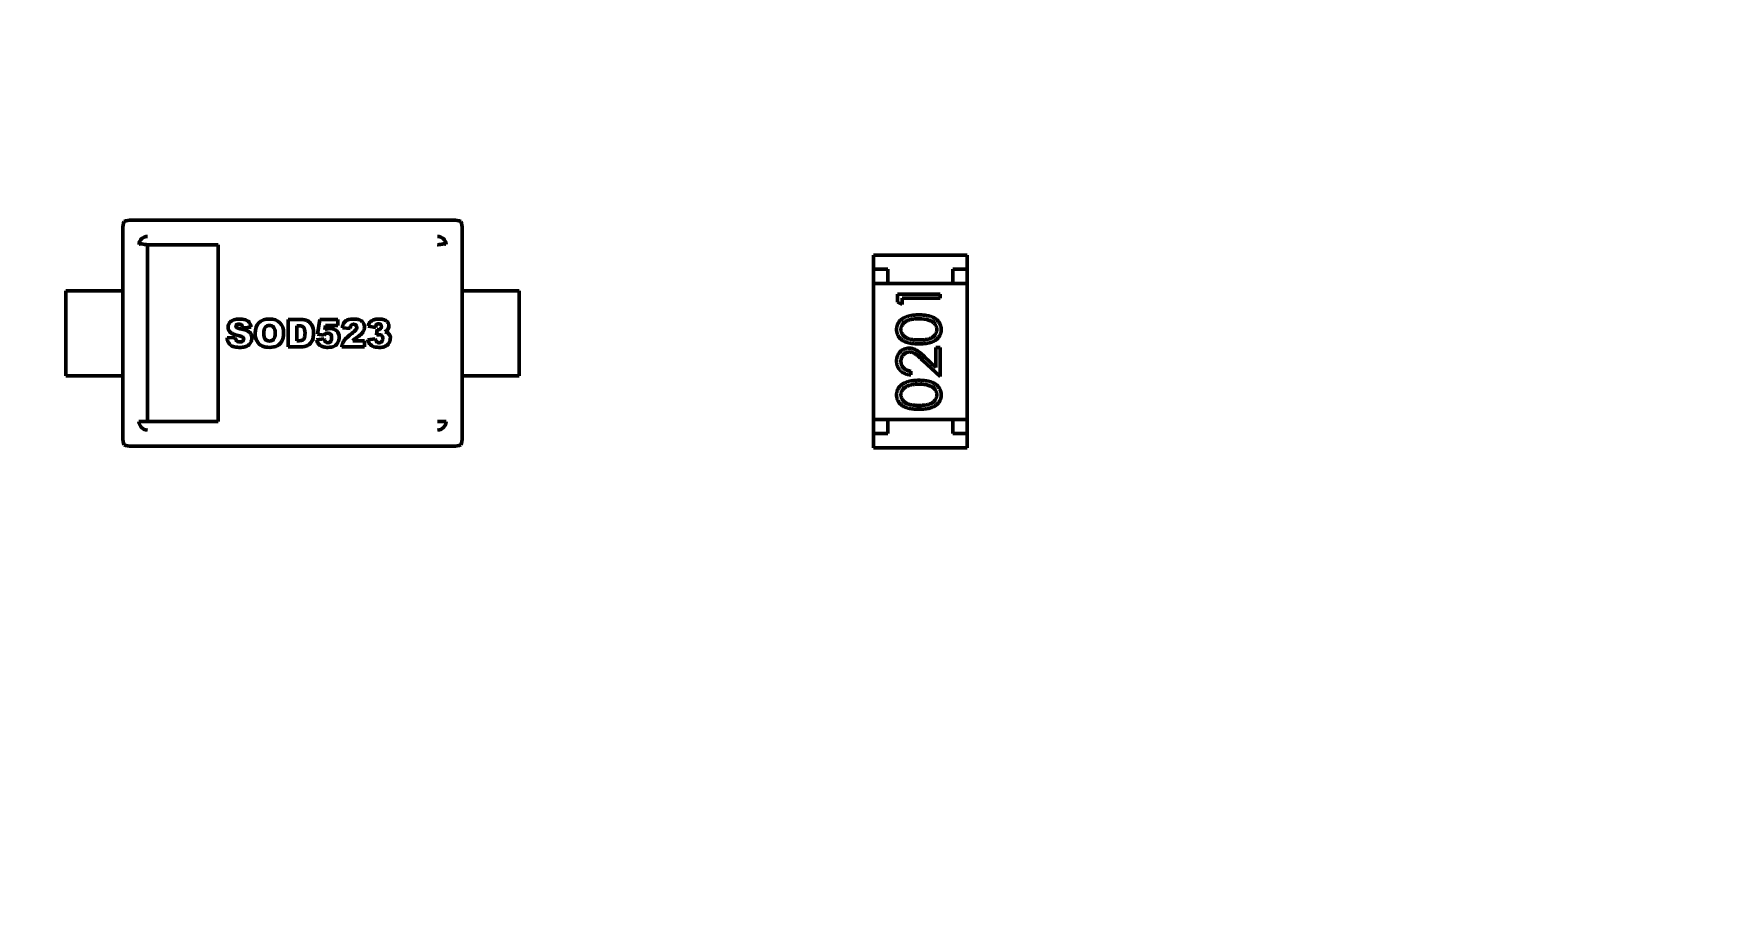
# Model space of a CAD drawing. Header units: millimetres. Extents: x 71 to 428, y 120 to 295.
# Drawn here: x 374.72 to 380.66, y 194.18 to 197.28 of the extents above; entities that cross this region are included whole.
import ezdxf

# ---------------------------------------------------------------- set-up
doc = ezdxf.new("R2010")
doc.units = ezdxf.units.MM
doc.header["$LTSCALE"] = 0.75
doc.layers.add('Dim', color=3, linetype='Continuous', lineweight=25)
doc.layers.add('Visible', color=7, linetype='Continuous', lineweight=50)
doc.layers.add('尺寸标注', color=3, linetype='Continuous')
doc.styles.get("Standard").update_dxf_attribs({"font": 'arial.ttf'})
doc.dimstyles.new('Dim-ISO-25', dxfattribs={"dimtxt": 3.5, "dimasz": 3.5, "dimexe": 2.1, "dimexo": 2.1, "dimgap": 1.4, "dimtad": 1, "dimzin": 12, "dimdsep": 46, "dimtxsty": 'Standard', "dimcen": 0, "dimazin": 3, "dimtp": 0.1, "dimtm": 0.1, "dimtfac": 0.714286, "dimtmove": 0, "dimatfit": 3, "dimfxl": 1, "dimtzin": 12, "dimarcsym": 0})

# ---------------------------------------------------------------- blocks, each defined once
blk = doc.blocks.new('*D103')
at = {"color": 0, "linetype": 'ByBlock', "lineweight": -2}
for p, q in [((407.8024, 204.496), (427.3861, 204.496)), ((425.2861, 178.9318), (425.2861, 204.496)), ((375.0004, 178.9318), (427.3861, 178.9318))]:
    blk.add_line(p, q, dxfattribs=at)
at = {"color": 0, "linetype": 'ByBlock'}
for points in [[(425.2861, 204.496), (425.8694, 200.996), (424.7027, 200.996)], [(425.2861, 178.9318), (425.8694, 182.4318), (424.7027, 182.4318)]]:
    blk.add_solid(points, dxfattribs=at)
at = {"layer": 'Defpoints', "color": 0, "linetype": 'ByBlock'}
for p in [(405.7024, 204.496), (372.9004, 178.9318)]:
    blk.add_point(p, dxfattribs=at)
at = {"color": 0, "linetype": 'ByBlock', "lineweight": -2, "insert": (422.0991, 191.7139), "char_height": 3.5, "attachment_point": 5, "rotation": 90}
blk.add_mtext('\\A0;25.56', dxfattribs=at)
blk = doc.blocks.new('*D122')
at = {"color": 0, "linetype": 'ByBlock', "lineweight": -2}
for p, q in [((391.3964, 202.3983), (391.3964, 119.8711)), ((354.8964, 148.7044), (354.8964, 119.8711)), ((391.3964, 121.9711), (354.8964, 121.9711))]:
    blk.add_line(p, q, dxfattribs=at)
at = {"color": 0, "linetype": 'ByBlock'}
for points in [[(354.8964, 121.9711), (358.3964, 122.5544), (358.3964, 121.3878)], [(391.3964, 121.9711), (387.8964, 122.5544), (387.8964, 121.3878)]]:
    blk.add_solid(points, dxfattribs=at)
at = {"layer": 'Defpoints', "color": 0, "linetype": 'ByBlock'}
for p in [(391.3964, 204.4983), (354.8964, 150.8044)]:
    blk.add_point(p, dxfattribs=at)
at = {"color": 0, "linetype": 'ByBlock', "lineweight": -2, "insert": (373.1464, 125.1593), "char_height": 3.5, "attachment_point": 5}
blk.add_mtext('\\A0;36.5', dxfattribs=at)

msp = doc.modelspace()

# ---------------------------------------------------------------- linework, layer by layer
at = {"layer": 'Visible'}
for p, q in [((376.2069, 196.6228), (375.0689, 196.6228)), ((375.0392, 196.5931), (375.0392, 195.8551)), ((376.2367, 195.8551), (376.2367, 196.5931)), ((375.1259, 195.912), (375.1259, 196.5361)), ((375.1259, 196.5361), (375.3759, 196.5361)), ((375.3759, 196.5361), (375.3759, 195.912)), ((378.0186, 196.4999), (377.6886, 196.4999)), ((377.6886, 196.4999), (377.6886, 196.4499)), ((378.0186, 196.4999), (378.0186, 196.4499)), ((377.6886, 196.4499), (377.6886, 196.3999)), ((377.7386, 196.4499), (377.6886, 196.4499)), ((377.7386, 196.3999), (377.7386, 196.4499)), ((377.9686, 196.4499), (377.9686, 196.3999)), ((378.0186, 196.4499), (377.9686, 196.4499)), ((378.0186, 196.3999), (378.0186, 196.4499)), ((377.6886, 196.3999), (378.0186, 196.3999)), ((377.6886, 196.3999), (377.6886, 195.9199)), ((377.9686, 196.3999), (377.7386, 196.3999)), ((378.0186, 196.3999), (378.0186, 195.9199)), ((375.0392, 196.3741), (374.8379, 196.3741)), ((374.8379, 196.3741), (374.8379, 196.0741)), ((376.4379, 196.3741), (376.2367, 196.3741)), ((376.4379, 196.0741), (376.4379, 196.3741)), ((377.7733, 196.3617), (377.9233, 196.3617)), ((377.7733, 196.334), (377.7733, 196.3617)), ((377.7887, 196.3252), (377.7733, 196.334)), ((377.7887, 196.3483), (377.7887, 196.3252)), ((377.9233, 196.3483), (377.7887, 196.3483)), ((377.9233, 196.3617), (377.9233, 196.3483)), ((375.6229, 196.1756), (375.6229, 196.2725)), ((375.7257, 196.2207), (375.7341, 196.2725)), ((375.7341, 196.2725), (375.7984, 196.2725)), ((375.7984, 196.2725), (375.7984, 196.2511)), ((375.407, 196.2078), (375.4354, 196.2095)), ((375.4916, 196.2453), (375.4634, 196.2436)), ((375.653, 196.1977), (375.653, 196.2507)), ((375.7223, 196.2008), (375.7496, 196.2038)), ((375.7486, 196.2173), (375.7257, 196.2207)), ((375.7547, 196.2511), (375.7525, 196.2366)), ((375.7984, 196.2511), (375.7547, 196.2511)), ((375.8409, 196.2409), (375.8139, 196.2431)), ((375.9032, 196.2012), (375.93, 196.2047)), ((375.9322, 196.2441), (375.9046, 196.249)), ((375.9345, 196.2175), (375.9361, 196.2379)), ((375.8925, 196.1756), (375.8119, 196.1756)), ((375.8505, 196.1975), (375.8925, 196.1975)), ((375.8925, 196.1975), (375.8925, 196.1756)), ((377.9079, 196.1733), (377.9233, 196.1733)), ((377.9079, 196.1035), (377.9079, 196.1733)), ((377.9233, 196.1733), (377.9233, 196.0713)), ((377.8195, 196.0906), (377.8195, 196.0771)), ((377.9233, 196.0713), (377.8612, 196.1295)), ((377.8679, 196.141), (377.9079, 196.1035)), ((374.8379, 196.0741), (375.0392, 196.0741)), ((376.2367, 196.0741), (376.4379, 196.0741)), ((375.0961, 195.912), (375.1259, 195.912)), ((375.3759, 195.912), (375.1259, 195.912)), ((376.1798, 195.912), (376.15, 195.912)), ((377.6886, 195.9199), (377.6886, 195.8699)), ((377.6886, 195.9199), (378.0186, 195.9199)), ((377.9686, 195.9199), (377.7386, 195.9199)), ((377.7386, 195.8699), (377.7386, 195.9199)), ((377.9686, 195.9199), (377.9686, 195.8699)), ((378.0186, 195.8699), (378.0186, 195.9199)), ((377.6886, 195.8199), (377.6886, 195.8699)), ((377.6886, 195.8699), (377.7386, 195.8699)), ((377.9686, 195.8699), (378.0186, 195.8699)), ((378.0186, 195.8199), (378.0186, 195.8699)), ((375.0689, 195.8253), (376.2069, 195.8253)), ((378.0186, 195.8199), (377.6886, 195.8199))]:
    msp.add_line(p, q, dxfattribs=at)
at = {"layer": 'Visible', "extrusion": (0, 0, -1)}
msp.add_circle((-354.8964, 204.496), 47.93, dxfattribs=at)
at = {"layer": 'Visible'}
for centre in [(377.851, 196.1639), (377.851, 195.9331)]:
    msp.add_arc(centre, 0.1113, 71.64429, 91.36711, dxfattribs=at)
for centre, major_axis, start_param, end_param in [((375.0543, 196.6077), (0.0078, 0.0335), 1.334459, 2.11243), ((375.0543, 196.6077), (0.0335, 0.0078), 1.029162, 1.807134), ((376.2216, 196.6077), (-0.0335, 0.0078), 4.476051, 5.254023), ((376.2216, 196.6077), (-0.0078, 0.0335), 4.170755, 4.948727), ((375.0543, 195.8404), (-0.0078, 0.0335), 1.029162, 1.807134), ((376.2216, 195.8404), (0.0078, 0.0335), 4.476051, 5.254023), ((375.0543, 195.8404), (-0.0335, 0.0078), 1.334459, 2.11243), ((376.2216, 195.8404), (0.0335, 0.0078), 4.170755, 4.948727)]:
    msp.add_ellipse(centre, major_axis=major_axis, ratio=0.387063, start_param=start_param, end_param=end_param, dxfattribs=at)
at = {"layer": 'Visible', "extrusion": (0, 0, -1)}
for centre, major_axis, start_param, end_param in [((375.1259, 196.5361), (0.0212, 0.0212), 3.974363, 5.490361), ((376.15, 196.5361), (-0.0212, 0.0212), 0.792824, 2.308822), ((375.1259, 195.912), (-0.0212, 0.0212), 3.934417, 5.490361), ((376.15, 195.912), (0.0212, 0.0212), 0.792824, 2.348768)]:
    msp.add_ellipse(centre, major_axis=major_axis, ratio=0.985257, start_param=start_param, end_param=end_param, dxfattribs=at)
at = {"layer": 'Visible'}
for points, knots in [([(375.1259, 196.5361), (375.1258, 196.5361), (375.1257, 196.5361), (375.1229, 196.5364), (375.1193, 196.537), (375.112, 196.5382), (375.1088, 196.5387), (375.1032, 196.5392), (375.1009, 196.5393), (375.0984, 196.539), (375.0978, 196.5388), (375.0971, 196.5385), (375.0969, 196.5384), (375.0967, 196.5382), (375.0965, 196.5381), (375.0964, 196.538), (375.0964, 196.5379), (375.0962, 196.5373)], [-0.004412683, -0.004412683, -0.004412683, -0.004412683, -0.004384495, -0.004384495, -0.003120869, -0.003120869, -0.002008148, -0.002008148, -0.000889647, -0.000889647, -0.000383826, -0.000383826, -0.000197071, -0.000197071, -0.000050778, -0.000050778, 0, 0, 0, 0]), ([(376.15, 196.5361), (376.1501, 196.5361), (376.1501, 196.5361), (376.153, 196.5364), (376.1566, 196.537), (376.1639, 196.5382), (376.1671, 196.5387), (376.1727, 196.5392), (376.175, 196.5393), (376.1775, 196.539), (376.1781, 196.5388), (376.1788, 196.5385), (376.179, 196.5384), (376.1792, 196.5382), (376.1793, 196.5381), (376.1795, 196.538), (376.1795, 196.5379), (376.1797, 196.5373)], [-0.000018559, -0.000018559, -0.000018559, -0.000018559, 0, 0, 0.00083199, 0.00083199, 0.001564621, 0.001564621, 0.002301059, 0.002301059, 0.002634098, 0.002634098, 0.002757061, 0.002757061, 0.002853382, 0.002853382, 0.002886815, 0.002886815, 0.002886815, 0.002886815]), ([(375.4354, 196.2095), (375.4357, 196.2073), (375.4362, 196.205), (375.4378, 196.2008), (375.4388, 196.1994), (375.441, 196.1968), (375.4425, 196.1957), (375.4463, 196.1939), (375.4485, 196.1934), (375.4517, 196.1931), (375.4545, 196.193), (375.4588, 196.194), (375.4601, 196.1946), (375.4625, 196.1962), (375.4634, 196.1972), (375.4646, 196.1988), (375.4651, 196.1998), (375.4657, 196.202), (375.4657, 196.2031), (375.4655, 196.2051), (375.4651, 196.2061), (375.4638, 196.2085), (375.4627, 196.2096), (375.4576, 196.2137), (375.4449, 196.2151), (375.4287, 196.2211), (375.4243, 196.2232), (375.4176, 196.2282), (375.4158, 196.2304), (375.4129, 196.2347), (375.4118, 196.2375), (375.4107, 196.2432), (375.4104, 196.2467), (375.4118, 196.2537), (375.413, 196.2567), (375.4159, 196.2612), (375.4179, 196.264), (375.4238, 196.2683), (375.4269, 196.2701), (375.437, 196.2733), (375.4433, 196.2739), (375.4567, 196.2742), (375.4647, 196.2736), (375.4752, 196.2701), (375.4786, 196.2684), (375.484, 196.264), (375.4859, 196.2616), (375.4898, 196.2546), (375.491, 196.25), (375.4916, 196.2453)], [-0.05339574, -0.05339574, -0.05339574, -0.05339574, -0.05169373, -0.05169373, -0.04990894, -0.04990894, -0.04760627, -0.04760627, -0.04489485, -0.04489485, -0.04373652, -0.04373652, -0.04317721, -0.04317721, -0.04259915, -0.04259915, -0.04190542, -0.04190542, -0.04116409, -0.04116409, -0.04026998, -0.04026998, -0.03893494, -0.03893494, -0.02905919, -0.02905919, -0.02558312, -0.02558312, -0.02264948, -0.02264948, -0.01825423, -0.01825423, -0.01430098, -0.01430098, -0.01093984, -0.01093984, -0.00877317, -0.00877317, -0.00740113, -0.00740113, -0.00570613, -0.00570613, -0.00349905, -0.00349905, -0.00237806, -0.00237806, -0.00141759, -0.00141759, 0, 0, 0, 0]), ([(375.5061, 196.224), (375.5061, 196.2397), (375.5106, 196.252), (375.5193, 196.2609), (375.5281, 196.2697), (375.5405, 196.2741), (375.5562, 196.2741), (375.5723, 196.2741), (375.5848, 196.2698), (375.5935, 196.2611), (375.6024, 196.2522), (375.6067, 196.2395), (375.6066, 196.2238)], [0, 0, 0, 0, 0.0000400218, 0.0000400218, 0.0000400218, 0.0000797323, 0.0000797323, 0.0000797323, 0.0001204192, 0.0001204192, 0.0001204192, 0.0001606826, 0.0001606826, 0.0001606826, 0.0001606826]), ([(375.6229, 196.2725), (375.6333, 196.2725), (375.6436, 196.2725), (375.6688, 196.2725), (375.6729, 196.2725), (375.6832, 196.271), (375.6868, 196.2697), (375.693, 196.267), (375.6967, 196.2644), (375.7043, 196.2565), (375.7066, 196.2517), (375.712, 196.2379), (375.7121, 196.2269), (375.712, 196.2155), (375.7112, 196.2082), (375.7079, 196.1982), (375.7053, 196.1932), (375.6984, 196.1852), (375.6944, 196.1822), (375.6869, 196.1784), (375.6827, 196.1775), (375.6727, 196.1756), (375.6687, 196.1756), (375.6413, 196.1756), (375.6321, 196.1756), (375.6229, 196.1756)], [-0.02974407, -0.02974407, -0.02974407, -0.02974407, -0.02958773, -0.02958773, -0.02936416, -0.02936416, -0.02909642, -0.02909642, -0.02853173, -0.02853173, -0.02775447, -0.02775447, -0.02550744, -0.02550744, -0.01998688, -0.01998688, -0.01579766, -0.01579766, -0.01194852, -0.01194852, -0.0082291, -0.0082291, -0.0027523, -0.0027523, 0, 0, 0, 0]), ([(375.8139, 196.2431), (375.8149, 196.2503), (375.8167, 196.2559), (375.8204, 196.2621), (375.8223, 196.2647), (375.8282, 196.2691), (375.8313, 196.271), (375.845, 196.2746), (375.8562, 196.2742), (375.866, 196.2733), (375.8706, 196.2725), (375.8769, 196.27), (375.8802, 196.2684), (375.8859, 196.2631), (375.888, 196.2603), (375.8908, 196.2541), (375.8916, 196.2509), (375.8919, 196.2447), (375.8918, 196.2407), (375.8893, 196.2334), (375.8877, 196.2301), (375.8814, 196.2218), (375.8762, 196.2175), (375.8643, 196.2085), (375.8585, 196.2054), (375.8505, 196.1975)], [-0.0619716, -0.0619716, -0.0619716, -0.0619716, -0.04633587, -0.04633587, -0.03937476, -0.03937476, -0.03457766, -0.03457766, -0.02611172, -0.02611172, -0.01975131, -0.01975131, -0.01597035, -0.01597035, -0.01289892, -0.01289892, -0.0098978, -0.0098978, -0.00726937, -0.00726937, -0.00557455, -0.00557455, -0.00337376, -0.00337376, 0, 0, 0, 0]), ([(375.9046, 196.249), (375.9052, 196.2514), (375.9061, 196.2538), (375.9082, 196.2581), (375.9094, 196.2601), (375.9128, 196.2644), (375.9154, 196.2668), (375.9226, 196.2712), (375.9272, 196.2725), (375.9393, 196.2745), (375.9483, 196.2743), (375.9591, 196.2724), (375.9632, 196.2711), (375.9703, 196.267), (375.9725, 196.2645), (375.9755, 196.2605), (375.9768, 196.2579), (375.9783, 196.2523), (375.9784, 196.2492), (375.9777, 196.2439), (375.9769, 196.2414), (375.9743, 196.2369), (375.9726, 196.235), (375.9688, 196.2317), (375.9667, 196.2302), (375.9644, 196.229)], [-0.007999156, -0.007999156, -0.007999156, -0.007999156, -0.007606232, -0.007606232, -0.007237999, -0.007237999, -0.006746526, -0.006746526, -0.00613472, -0.00613472, -0.0051342, -0.0051342, -0.004533552, -0.004533552, -0.003930434, -0.003930434, -0.00314125, -0.00314125, -0.002323253, -0.002323253, -0.001519873, -0.001519873, -0.000762931, -0.000762931, 0, 0, 0, 0]), ([(377.7695, 196.2369), (377.7695, 196.2381), (377.7695, 196.2404), (377.7699, 196.2439), (377.7706, 196.2474), (377.7715, 196.2507), (377.7727, 196.254), (377.7742, 196.2571), (377.7759, 196.2602), (377.7779, 196.2632), (377.7801, 196.2661), (377.7826, 196.2688), (377.7854, 196.2714), (377.7884, 196.2738), (377.7917, 196.276), (377.7953, 196.2781), (377.7991, 196.28), (377.8032, 196.2819), (377.8076, 196.2835), (377.8124, 196.2849), (377.8175, 196.286), (377.823, 196.287), (377.8288, 196.2877), (377.835, 196.2883), (377.8416, 196.2886), (377.8461, 196.2886), (377.8484, 196.2886)], [0, 0, 0, 0, 0.033788, 0.067194, 0.099862, 0.132567, 0.165151, 0.197913, 0.231319, 0.265083, 0.299255, 0.334399, 0.369943, 0.406284, 0.444064, 0.482998, 0.523354, 0.565537, 0.609613, 0.656391, 0.705885, 0.758325, 0.813832, 0.872795, 0.934722, 1, 1, 1, 1]), ([(377.8483, 196.2752), (377.8465, 196.2752), (377.843, 196.2751), (377.8378, 196.2749), (377.8329, 196.2745), (377.8283, 196.274), (377.8239, 196.2732), (377.8197, 196.2724), (377.8158, 196.2714), (377.8121, 196.2702), (377.8087, 196.2689), (377.8055, 196.2674), (377.8026, 196.2659), (377.7998, 196.2642), (377.7974, 196.2624), (377.7951, 196.2604), (377.7931, 196.2584), (377.7908, 196.2555), (377.7885, 196.2518), (377.7864, 196.2471), (377.7851, 196.2422), (377.7849, 196.239), (377.7849, 196.2373)], [0, 0, 0, 0, 0.065681, 0.128486, 0.188175, 0.245106, 0.299448, 0.350823, 0.399942, 0.446672, 0.491255, 0.533376, 0.573853, 0.612526, 0.649597, 0.685532, 0.720106, 0.753838, 0.818925, 0.880493, 0.940311, 1, 1, 1, 1]), ([(377.8484, 196.2886), (377.8507, 196.2886), (377.8551, 196.2886), (377.8617, 196.2883), (377.8679, 196.2877), (377.8737, 196.287), (377.8791, 196.2861), (377.8842, 196.2849), (377.889, 196.2836), (377.8933, 196.282), (377.8974, 196.2802), (377.9012, 196.2782), (377.9048, 196.2762), (377.9081, 196.2739), (377.9111, 196.2715), (377.9139, 196.2689), (377.9164, 196.2662), (377.9187, 196.2633), (377.9207, 196.2603), (377.9224, 196.2572), (377.9239, 196.254), (377.9251, 196.2507), (377.926, 196.2474), (377.9267, 196.244), (377.9271, 196.2404), (377.9272, 196.2381), (377.9272, 196.2369)], [0, 0, 0, 0, 0.065063, 0.126773, 0.185516, 0.240765, 0.29298, 0.34225, 0.388919, 0.432776, 0.474628, 0.514775, 0.553606, 0.591426, 0.628028, 0.663804, 0.698984, 0.733591, 0.767628, 0.801208, 0.834264, 0.866981, 0.89972, 0.932702, 0.966176, 1, 1, 1, 1]), ([(377.9118, 196.2373), (377.9117, 196.239), (377.9116, 196.2423), (377.9103, 196.2472), (377.9083, 196.2519), (377.9059, 196.2556), (377.9037, 196.2584), (377.9018, 196.2604), (377.8996, 196.2622), (377.8973, 196.264), (377.8948, 196.2656), (377.8921, 196.267), (377.8891, 196.2684), (377.8871, 196.2691), (377.886, 196.2695)], [0, 0, 0, 0, 0.112813, 0.225394, 0.339595, 0.459675, 0.521735, 0.583926, 0.648174, 0.713881, 0.781004, 0.851451, 0.924051, 1, 1, 1, 1]), ([(375.4634, 196.2436), (375.4631, 196.2455), (375.4625, 196.2474), (375.4611, 196.2504), (375.4603, 196.2516), (375.4583, 196.2535), (375.4571, 196.2543), (375.4536, 196.2558), (375.4513, 196.2561), (375.4472, 196.2561), (375.4456, 196.2559), (375.4432, 196.2552), (375.4423, 196.2548), (375.4408, 196.2538), (375.4401, 196.253), (375.439, 196.2514), (375.4387, 196.2507), (375.4384, 196.2493), (375.4384, 196.2487), (375.4385, 196.2474), (375.4387, 196.2468), (375.4396, 196.2452), (375.4404, 196.2445), (375.4447, 196.2409), (375.4605, 196.2396), (375.476, 196.2335), (375.4801, 196.2318), (375.4864, 196.2272), (375.4885, 196.2251), (375.4912, 196.2212), (375.4932, 196.2179), (375.495, 196.2089), (375.4949, 196.2048), (375.4934, 196.1972), (375.4919, 196.1935), (375.4882, 196.1879), (375.4856, 196.1844), (375.4784, 196.1795), (375.4748, 196.1775), (375.4662, 196.1752), (375.4597, 196.1738), (375.4415, 196.1743), (375.4342, 196.1752), (375.4246, 196.1786), (375.4213, 196.1804), (375.4169, 196.1843), (375.4141, 196.1872), (375.4104, 196.1939), (375.4094, 196.1964), (375.4078, 196.2019), (375.4073, 196.2048), (375.407, 196.2078)], [-1.411894, -1.411894, -1.411894, -1.411894, -1.319583, -1.319583, -1.250818, -1.250818, -1.189079, -1.189079, -1.111164, -1.111164, -1.039992, -1.039992, -0.991016, -0.991016, -0.949191, -0.949191, -0.914334, -0.914334, -0.894227, -0.894227, -0.87532, -0.87532, -0.840469, -0.840469, -0.273643, -0.273643, -0.184728, -0.184728, -0.127831, -0.127831, -0.097279, -0.097279, -0.072445, -0.072445, -0.04558, -0.04558, -0.02699, -0.02699, -0.016092, -0.016092, -0.009747, -0.009747, -0.005529, -0.005529, -0.003166, -0.003166, -0.001715, -0.001715, -0.000882, -0.000882, 0, 0, 0, 0]), ([(375.6066, 196.2238), (375.6065, 196.2129), (375.6046, 196.2039), (375.6008, 196.1969), (375.597, 196.1898), (375.5916, 196.1841), (375.5843, 196.1801), (375.5771, 196.1761), (375.5682, 196.1741), (375.5574, 196.1741), (375.5465, 196.1741), (375.5374, 196.1757), (375.5302, 196.1792), (375.5231, 196.1827), (375.5173, 196.1882), (375.5128, 196.1957), (375.5084, 196.2032), (375.5061, 196.2127), (375.5061, 196.224)], [0.0001606826, 0.0001606826, 0.0001606826, 0.0001606826, 0.0001884954, 0.0001884954, 0.0001884954, 0.0002141562, 0.0002141562, 0.0002141562, 0.0002398169, 0.0002398169, 0.0002398169, 0.0002659386, 0.0002659386, 0.0002659386, 0.0002920603, 0.0002920603, 0.0002920603, 0.0003213425, 0.0003213425, 0.0003213425, 0.0003213425]), ([(375.5362, 196.2237), (375.5362, 196.2336), (375.538, 196.2406), (375.5416, 196.2449), (375.5452, 196.2492), (375.5501, 196.2513), (375.5561, 196.2513), (375.5624, 196.2513), (375.5674, 196.2492), (375.5711, 196.245), (375.5748, 196.2408), (375.5766, 196.2341), (375.5766, 196.225)], [-1.0000002, -1.0000002, -1.0000002, -1.0000002, -0.8566948, -0.8566948, -0.8566948, -0.741225, -0.741225, -0.741225, -0.6208415, -0.6208415, -0.6208415, -0.5, -0.5, -0.5, -0.5]), ([(375.5766, 196.225), (375.5766, 196.2142), (375.5749, 196.2067), (375.5713, 196.2025), (375.5678, 196.1984), (375.5628, 196.1963), (375.5564, 196.1963), (375.5501, 196.1963), (375.5452, 196.1984), (375.5416, 196.2027), (375.538, 196.207), (375.5362, 196.214), (375.5362, 196.2237)], [-0.5, -0.5, -0.5, -0.5, -0.3570224, -0.3570224, -0.3570224, -0.2480336, -0.2480336, -0.2480336, -0.1423144, -0.1423144, -0.1423144, 0, 0, 0, 0]), ([(375.653, 196.2507), (375.6624, 196.2507), (375.6725, 196.2501), (375.6771, 196.2449), (375.6804, 196.2411), (375.682, 196.2341), (375.682, 196.2239), (375.682, 196.2161), (375.6813, 196.2105), (375.6798, 196.2071), (375.675, 196.1961), (375.6632, 196.1977), (375.653, 196.1977)], [0, 0, 0, 0, 0.0000277078, 0.0000277078, 0.0000277078, 0.00004812576, 0.00004812576, 0.00004812576, 0.00006366396, 0.00006366396, 0.00006366396, 0.00009383625, 0.00009383625, 0.00009383625, 0.00009383625]), ([(375.7525, 196.2366), (375.7579, 196.2392), (375.7637, 196.2409), (375.7702, 196.2409), (375.7799, 196.2409), (375.7878, 196.2379), (375.7939, 196.2321), (375.7999, 196.2262), (375.803, 196.2188), (375.803, 196.2099), (375.803, 196.2036), (375.8014, 196.1976), (375.7983, 196.1919), (375.7952, 196.186), (375.7908, 196.1817), (375.7851, 196.1786), (375.7794, 196.1755), (375.772, 196.1741), (375.7631, 196.1741), (375.7567, 196.1741), (375.7512, 196.1746), (375.7467, 196.1759), (375.7421, 196.1771), (375.7382, 196.1789), (375.735, 196.1813), (375.7318, 196.1836), (375.7293, 196.1864), (375.7273, 196.1895), (375.7253, 196.1925), (375.7236, 196.1963), (375.7223, 196.2008)], [0, 0, 0, 0, 0.0000171481, 0.0000171481, 0.0000171481, 0.0000431181, 0.0000431181, 0.0000431181, 0.0000690882, 0.0000690882, 0.0000690882, 0.0000873425, 0.0000873425, 0.0000873425, 0.0001063041, 0.0001063041, 0.0001063041, 0.0001275036, 0.0001275036, 0.0001275036, 0.0001428656, 0.0001428656, 0.0001428656, 0.0001582276, 0.0001582276, 0.0001582276, 0.0001694954, 0.0001694954, 0.0001694954, 0.0001818605, 0.0001818605, 0.0001818605, 0.0001818605]), ([(375.7496, 196.2038), (375.7502, 196.1995), (375.7517, 196.1961), (375.7542, 196.1938), (375.7595, 196.189), (375.7676, 196.1894), (375.7722, 196.1947), (375.7747, 196.1975), (375.7759, 196.2018), (375.7759, 196.2075), (375.7759, 196.2132), (375.7747, 196.2175), (375.7722, 196.2202), (375.7697, 196.2229), (375.7664, 196.2243), (375.7622, 196.2243), (375.7569, 196.2243), (375.7529, 196.2221), (375.7486, 196.2173)], [0, 0, 0, 0, 0.00001106621, 0.00001106621, 0.00001106621, 0.00003333606, 0.00003333606, 0.00003333606, 0.00004517319, 0.00004517319, 0.00004517319, 0.00005701031, 0.00005701031, 0.00005701031, 0.00006884744, 0.00006884744, 0.00006884744, 0.00008422401, 0.00008422401, 0.00008422401, 0.00008422401]), ([(375.8119, 196.1756), (375.8123, 196.1797), (375.8133, 196.1837), (375.8168, 196.1928), (375.8193, 196.1967), (375.8282, 196.2095), (375.8429, 196.22), (375.8588, 196.2322), (375.8612, 196.2354), (375.8635, 196.2389), (375.8644, 196.2408), (375.8651, 196.2445), (375.865, 196.2459), (375.8646, 196.2483), (375.8641, 196.2496), (375.8625, 196.2519), (375.8614, 196.2529), (375.8591, 196.2545), (375.8579, 196.255), (375.8547, 196.2557), (375.853, 196.2557), (375.8502, 196.2553), (375.8488, 196.2549), (375.8467, 196.2536), (375.8457, 196.2529), (375.8438, 196.2505), (375.8431, 196.2491), (375.8418, 196.2456), (375.8412, 196.2432), (375.8409, 196.2409)], [-0.005753905, -0.005753905, -0.005753905, -0.005753905, -0.005708632, -0.005708632, -0.005646496, -0.005646496, -0.005308327, -0.005308327, -0.004882869, -0.004882869, -0.004506517, -0.004506517, -0.004170438, -0.004170438, -0.003779479, -0.003779479, -0.003341474, -0.003341474, -0.002868741, -0.002868741, -0.002269344, -0.002269344, -0.001587505, -0.001587505, -0.001134903, -0.001134903, -0.000693482, -0.000693482, 0, 0, 0, 0]), ([(375.9644, 196.229), (375.9671, 196.2283), (375.9702, 196.2274), (375.974, 196.2253), (375.9762, 196.2239), (375.9794, 196.2199), (375.981, 196.2177), (375.9833, 196.2105), (375.9833, 196.2063), (375.9827, 196.1995), (375.9815, 196.1954), (375.9781, 196.1887), (375.976, 196.1855), (375.9699, 196.1803), (375.9665, 196.1781), (375.9566, 196.1748), (375.9509, 196.1742), (375.9425, 196.174), (375.9327, 196.1739), (375.9221, 196.1775), (375.9179, 196.1794), (375.9125, 196.1841), (375.91, 196.1866), (375.9057, 196.194), (375.9043, 196.1975), (375.9032, 196.2012)], [-0.2435773, -0.2435773, -0.2435773, -0.2435773, -0.1878891, -0.1878891, -0.1552783, -0.1552783, -0.1391662, -0.1391662, -0.1186563, -0.1186563, -0.0814221, -0.0814221, -0.0553152, -0.0553152, -0.0368202, -0.0368202, -0.0172144, -0.0172144, -0.0063046, -0.0063046, -0.00257, -0.00257, -0.0011408, -0.0011408, 0, 0, 0, 0]), ([(375.93, 196.2047), (375.9306, 196.202), (375.9314, 196.1989), (375.9337, 196.1947), (375.9346, 196.1938), (375.9364, 196.1923), (375.9377, 196.1915), (375.9413, 196.1904), (375.9432, 196.1904), (375.9459, 196.1905), (375.9473, 196.1909), (375.9506, 196.1924), (375.9518, 196.1936), (375.9537, 196.1956), (375.9546, 196.1971), (375.9559, 196.2005), (375.9562, 196.2025), (375.9562, 196.206), (375.9562, 196.2087), (375.9544, 196.2133), (375.9535, 196.2146), (375.9516, 196.2165), (375.9505, 196.2173), (375.9477, 196.2186), (375.9462, 196.2189), (375.9427, 196.2191), (375.94, 196.219), (375.9345, 196.2175)], [-0.01496815, -0.01496815, -0.01496815, -0.01496815, -0.01459751, -0.01459751, -0.01433564, -0.01433564, -0.01385568, -0.01385568, -0.01317129, -0.01317129, -0.01225746, -0.01225746, -0.01103489, -0.01103489, -0.00917542, -0.00917542, -0.00699262, -0.00699262, -0.00537987, -0.00537987, -0.0042814, -0.0042814, -0.00304439, -0.00304439, -0.0016915, -0.0016915, 0, 0, 0, 0]), ([(375.9361, 196.2379), (375.9367, 196.2374), (375.9373, 196.237), (375.9384, 196.2365), (375.9388, 196.2364), (375.9396, 196.2363), (375.9404, 196.2363), (375.9415, 196.2364), (375.9425, 196.2366), (375.9449, 196.2373), (375.9462, 196.238), (375.9482, 196.2397), (375.9493, 196.2407), (375.9509, 196.2434), (375.9513, 196.2446), (375.9517, 196.2476), (375.9516, 196.2491), (375.9511, 196.2513), (375.9507, 196.2523), (375.9494, 196.2543), (375.9486, 196.255), (375.9469, 196.2562), (375.9458, 196.2566), (375.9429, 196.2574), (375.9412, 196.2573), (375.9388, 196.257), (375.9374, 196.2566), (375.9352, 196.2554), (375.9341, 196.2547), (375.9329, 196.2531), (375.9325, 196.2524), (375.9319, 196.2504), (375.9318, 196.2493), (375.9318, 196.2466), (375.932, 196.2453), (375.9322, 196.2441)], [-0.006656512, -0.006656512, -0.006656512, -0.006656512, -0.006610522, -0.006610522, -0.006569218, -0.006569218, -0.006500404, -0.006500404, -0.006195558, -0.006195558, -0.00569938, -0.00569938, -0.00536459, -0.00536459, -0.005092034, -0.005092034, -0.004781863, -0.004781863, -0.004508457, -0.004508457, -0.004195941, -0.004195941, -0.003766209, -0.003766209, -0.0031032, -0.0031032, -0.002102929, -0.002102929, -0.001406479, -0.001406479, -0.000947338, -0.000947338, -0.000512446, -0.000512446, -0.000147401, -0.000147401, -0.000147401, -0.000147401]), ([(377.8484, 196.1867), (377.846, 196.1867), (377.8413, 196.1868), (377.8345, 196.1871), (377.8281, 196.1876), (377.8222, 196.1883), (377.8166, 196.1891), (377.8115, 196.1902), (377.8068, 196.1915), (377.8025, 196.193), (377.7985, 196.1947), (377.7948, 196.1965), (377.7914, 196.1985), (377.7882, 196.2007), (377.7852, 196.203), (377.7825, 196.2054), (377.7801, 196.2081), (377.7778, 196.2109), (377.7759, 196.2139), (377.7742, 196.2169), (377.7727, 196.22), (377.7715, 196.2232), (377.7706, 196.2265), (377.7699, 196.2299), (377.7695, 196.2334), (377.7695, 196.2357), (377.7695, 196.2369)], [0, 0, 0, 0, 0.068595, 0.133246, 0.194313, 0.251279, 0.304513, 0.354235, 0.400481, 0.443411, 0.484015, 0.523252, 0.561042, 0.5979, 0.633518, 0.668314, 0.702496, 0.736685, 0.770293, 0.803437, 0.835913, 0.86846, 0.900847, 0.933467, 0.966258, 1, 1, 1, 1]), ([(377.7849, 196.2373), (377.7849, 196.2357), (377.7851, 196.2323), (377.7864, 196.2274), (377.7885, 196.2227), (377.7909, 196.219), (377.7931, 196.2161), (377.795, 196.2141), (377.7972, 196.2122), (377.7995, 196.2105), (377.802, 196.2089), (377.8047, 196.2074), (377.8076, 196.206), (377.8107, 196.2048), (377.8141, 196.2037), (377.8179, 196.2028), (377.822, 196.2019), (377.8266, 196.2013), (377.8315, 196.2008), (377.8367, 196.2005), (377.8424, 196.2002), (377.8463, 196.2002), (377.8483, 196.2002)], [0, 0, 0, 0, 0.060387, 0.120883, 0.182755, 0.247811, 0.281299, 0.315088, 0.349702, 0.384857, 0.420966, 0.458511, 0.497175, 0.537602, 0.580503, 0.627468, 0.678388, 0.733983, 0.793747, 0.857714, 0.926698, 1, 1, 1, 1]), ([(377.8483, 196.2002), (377.8503, 196.2002), (377.8542, 196.2002), (377.8599, 196.2005), (377.8651, 196.2008), (377.87, 196.2013), (377.8745, 196.2019), (377.8787, 196.2027), (377.8825, 196.2036), (377.8859, 196.2047), (377.889, 196.206), (377.8919, 196.2073), (377.8946, 196.2088), (377.8971, 196.2104), (377.8994, 196.2122), (377.9016, 196.2141), (377.9035, 196.2161), (377.9058, 196.219), (377.9082, 196.2228), (377.9102, 196.2275), (377.9115, 196.2324), (377.9117, 196.2357), (377.9118, 196.2373)], [0, 0, 0, 0, 0.072951, 0.141584, 0.205926, 0.265301, 0.320597, 0.371817, 0.41879, 0.461699, 0.502134, 0.540804, 0.578181, 0.614297, 0.649678, 0.684299, 0.718359, 0.752081, 0.817652, 0.879722, 0.939966, 1, 1, 1, 1]), ([(377.9272, 196.2369), (377.9272, 196.2357), (377.9271, 196.2334), (377.9267, 196.2299), (377.926, 196.2265), (377.9251, 196.2233), (377.924, 196.2201), (377.9225, 196.217), (377.9209, 196.214), (377.9189, 196.211), (377.9167, 196.2083), (377.9143, 196.2056), (377.9116, 196.2031), (377.9086, 196.2008), (377.9054, 196.1986), (377.9019, 196.1966), (377.8982, 196.1948), (377.8942, 196.1931), (377.8899, 196.1916), (377.8852, 196.1902), (377.88, 196.1892), (377.8745, 196.1883), (377.8685, 196.1876), (377.8622, 196.1871), (377.8554, 196.1868), (377.8508, 196.1867), (377.8484, 196.1867)], [0, 0, 0, 0, 0.033787, 0.066622, 0.099285, 0.131361, 0.163585, 0.196104, 0.228902, 0.262158, 0.295991, 0.330218, 0.36506, 0.400951, 0.43762, 0.475708, 0.515381, 0.556414, 0.599765, 0.646424, 0.696431, 0.749782, 0.806573, 0.867436, 0.931887, 1, 1, 1, 1]), ([(377.7695, 196.126), (377.7695, 196.1277), (377.7696, 196.1309), (377.7702, 196.1356), (377.7713, 196.1401), (377.7727, 196.1444), (377.7746, 196.1484), (377.7769, 196.1521), (377.7796, 196.1557), (377.7827, 196.1589), (377.7861, 196.1618), (377.7896, 196.1643), (377.7933, 196.1665), (377.7972, 196.1683), (377.8012, 196.1696), (377.8054, 196.1706), (377.8097, 196.1712), (377.8126, 196.1713), (377.8141, 196.1713)], [0, 0, 0, 0, 0.069475, 0.136517, 0.200789, 0.26383, 0.325735, 0.387291, 0.449509, 0.512968, 0.576275, 0.63758, 0.697903, 0.757172, 0.816599, 0.876653, 0.93729, 1, 1, 1, 1]), ([(377.8153, 196.1579), (377.8142, 196.1579), (377.8122, 196.1578), (377.8093, 196.1573), (377.8064, 196.1566), (377.8037, 196.1556), (377.801, 196.1542), (377.7985, 196.1526), (377.7961, 196.1507), (377.7938, 196.1485), (377.7917, 196.1461), (377.7899, 196.1435), (377.7883, 196.1408), (377.7871, 196.138), (377.7861, 196.135), (377.7854, 196.1319), (377.785, 196.1287), (377.7849, 196.1265), (377.7849, 196.1253)], [0, 0, 0, 0, 0.061965, 0.122122, 0.180988, 0.239933, 0.299906, 0.359989, 0.421776, 0.486576, 0.551535, 0.615018, 0.677259, 0.73973, 0.80305, 0.866495, 0.931973, 1, 1, 1, 1]), ([(377.8141, 196.1713), (377.8162, 196.1713), (377.8203, 196.1711), (377.8264, 196.1699), (377.8323, 196.168), (377.837, 196.1657), (377.8409, 196.1633), (377.844, 196.1612), (377.8474, 196.1588), (377.851, 196.1559), (377.8549, 196.1527), (377.859, 196.1491), (377.8634, 196.1452), (377.8663, 196.1424), (377.8679, 196.141)], [0, 0, 0, 0, 0.098702, 0.195672, 0.292422, 0.391343, 0.444462, 0.504229, 0.570352, 0.642546, 0.722288, 0.807921, 0.90047, 1, 1, 1, 1]), ([(377.8612, 196.1295), (377.8598, 196.1309), (377.8569, 196.1337), (377.8528, 196.1375), (377.8489, 196.141), (377.8454, 196.144), (377.8421, 196.1467), (377.8392, 196.149), (377.8365, 196.1509), (377.8334, 196.153), (377.8296, 196.155), (377.8249, 196.1567), (377.8201, 196.1577), (377.8169, 196.1578), (377.8153, 196.1579)], [0, 0, 0, 0, 0.110803, 0.212829, 0.306101, 0.390647, 0.466924, 0.534481, 0.593587, 0.644557, 0.7362, 0.825024, 0.911986, 1, 1, 1, 1]), ([(377.8195, 196.0771), (377.8177, 196.0772), (377.8142, 196.0774), (377.8091, 196.0782), (377.8042, 196.0793), (377.7996, 196.081), (377.7952, 196.083), (377.791, 196.0854), (377.7871, 196.0883), (377.7835, 196.0916), (377.7802, 196.0951), (377.7773, 196.0989), (377.7749, 196.103), (377.7729, 196.1072), (377.7714, 196.1116), (377.7703, 196.1162), (377.7696, 196.1211), (377.7695, 196.1244), (377.7695, 196.126)], [0, 0, 0, 0, 0.068791, 0.135103, 0.198979, 0.261904, 0.323495, 0.385195, 0.446969, 0.509765, 0.572251, 0.633405, 0.693251, 0.752583, 0.812579, 0.873275, 0.93555, 1, 1, 1, 1]), ([(377.7849, 196.1253), (377.7849, 196.1242), (377.785, 196.1219), (377.7854, 196.1185), (377.7861, 196.1153), (377.7871, 196.1122), (377.7884, 196.1092), (377.7899, 196.1065), (377.7918, 196.1038), (377.7939, 196.1014), (377.7963, 196.0991), (377.7989, 196.0971), (377.8018, 196.0954), (377.8049, 196.0939), (377.8082, 196.0926), (377.8118, 196.0917), (377.8155, 196.0909), (377.8181, 196.0907), (377.8195, 196.0906)], [0, 0, 0, 0, 0.064439, 0.126547, 0.186887, 0.245878, 0.304041, 0.362191, 0.420976, 0.48066, 0.5406, 0.600689, 0.661936, 0.724443, 0.789038, 0.856314, 0.926352, 1, 1, 1, 1]), ([(377.7695, 196.0061), (377.7695, 196.0073), (377.7695, 196.0097), (377.7699, 196.0132), (377.7706, 196.0166), (377.7715, 196.0199), (377.7727, 196.0232), (377.7742, 196.0264), (377.7759, 196.0295), (377.7779, 196.0324), (377.7801, 196.0353), (377.7826, 196.038), (377.7854, 196.0406), (377.7884, 196.043), (377.7917, 196.0453), (377.7953, 196.0474), (377.7991, 196.0493), (377.8032, 196.0511), (377.8076, 196.0527), (377.8124, 196.0541), (377.8175, 196.0553), (377.823, 196.0562), (377.8288, 196.057), (377.835, 196.0575), (377.8416, 196.0578), (377.8461, 196.0579), (377.8484, 196.0579)], [0, 0, 0, 0, 0.033788, 0.067194, 0.099862, 0.132567, 0.165151, 0.197913, 0.231319, 0.265083, 0.299255, 0.334399, 0.369943, 0.406284, 0.444064, 0.482998, 0.523354, 0.565537, 0.609613, 0.656391, 0.705885, 0.758325, 0.813832, 0.872795, 0.934722, 1, 1, 1, 1]), ([(377.8483, 196.0444), (377.8465, 196.0444), (377.843, 196.0443), (377.8378, 196.0442), (377.8329, 196.0437), (377.8283, 196.0432), (377.8239, 196.0425), (377.8197, 196.0417), (377.8158, 196.0406), (377.8121, 196.0394), (377.8087, 196.0381), (377.8055, 196.0367), (377.8026, 196.0351), (377.7998, 196.0334), (377.7974, 196.0316), (377.7951, 196.0297), (377.7931, 196.0276), (377.7908, 196.0247), (377.7885, 196.021), (377.7864, 196.0163), (377.7851, 196.0115), (377.7849, 196.0082), (377.7849, 196.0066)], [0, 0, 0, 0, 0.065681, 0.128486, 0.188175, 0.245106, 0.299448, 0.350823, 0.399942, 0.446672, 0.491255, 0.533376, 0.573853, 0.612526, 0.649597, 0.685532, 0.720106, 0.753838, 0.818925, 0.880493, 0.940311, 1, 1, 1, 1]), ([(377.8484, 196.0579), (377.8507, 196.0579), (377.8551, 196.0578), (377.8617, 196.0575), (377.8679, 196.057), (377.8737, 196.0563), (377.8791, 196.0553), (377.8842, 196.0541), (377.889, 196.0528), (377.8933, 196.0512), (377.8974, 196.0494), (377.9012, 196.0475), (377.9048, 196.0454), (377.9081, 196.0432), (377.9111, 196.0408), (377.9139, 196.0382), (377.9164, 196.0354), (377.9187, 196.0325), (377.9207, 196.0295), (377.9224, 196.0264), (377.9239, 196.0232), (377.9251, 196.02), (377.926, 196.0166), (377.9267, 196.0132), (377.9271, 196.0097), (377.9272, 196.0073), (377.9272, 196.0061)], [0, 0, 0, 0, 0.065063, 0.126773, 0.185516, 0.240765, 0.29298, 0.34225, 0.388919, 0.432776, 0.474628, 0.514775, 0.553606, 0.591426, 0.628028, 0.663804, 0.698984, 0.733591, 0.767628, 0.801208, 0.834264, 0.866981, 0.89972, 0.932702, 0.966176, 1, 1, 1, 1]), ([(377.9118, 196.0066), (377.9117, 196.0082), (377.9116, 196.0115), (377.9103, 196.0164), (377.9083, 196.0211), (377.9059, 196.0248), (377.9037, 196.0276), (377.9018, 196.0296), (377.8996, 196.0314), (377.8973, 196.0332), (377.8948, 196.0348), (377.8921, 196.0363), (377.8891, 196.0376), (377.8871, 196.0384), (377.886, 196.0387)], [0, 0, 0, 0, 0.112813, 0.225394, 0.339595, 0.459675, 0.521735, 0.583926, 0.648174, 0.713881, 0.781004, 0.851451, 0.924051, 1, 1, 1, 1]), ([(377.8484, 195.956), (377.846, 195.956), (377.8413, 195.956), (377.8345, 195.9563), (377.8281, 195.9568), (377.8222, 195.9575), (377.8166, 195.9583), (377.8115, 195.9595), (377.8068, 195.9607), (377.8025, 195.9622), (377.7985, 195.9639), (377.7948, 195.9657), (377.7914, 195.9678), (377.7882, 195.9699), (377.7852, 195.9722), (377.7825, 195.9747), (377.7801, 195.9774), (377.7778, 195.9802), (377.7759, 195.9831), (377.7742, 195.9861), (377.7727, 195.9893), (377.7715, 195.9925), (377.7706, 195.9958), (377.7699, 195.9991), (377.7695, 196.0026), (377.7695, 196.0049), (377.7695, 196.0061)], [0, 0, 0, 0, 0.068595, 0.133246, 0.194313, 0.251279, 0.304513, 0.354235, 0.400481, 0.443411, 0.484015, 0.523252, 0.561042, 0.5979, 0.633518, 0.668314, 0.702496, 0.736685, 0.770293, 0.803437, 0.835913, 0.86846, 0.900847, 0.933467, 0.966258, 1, 1, 1, 1]), ([(377.7849, 196.0066), (377.7849, 196.0049), (377.7851, 196.0016), (377.7864, 195.9967), (377.7885, 195.992), (377.7909, 195.9882), (377.7931, 195.9854), (377.795, 195.9833), (377.7972, 195.9815), (377.7995, 195.9797), (377.802, 195.9781), (377.8047, 195.9766), (377.8076, 195.9752), (377.8107, 195.974), (377.8141, 195.9729), (377.8179, 195.972), (377.822, 195.9712), (377.8266, 195.9706), (377.8315, 195.97), (377.8367, 195.9697), (377.8424, 195.9694), (377.8463, 195.9694), (377.8483, 195.9694)], [0, 0, 0, 0, 0.060387, 0.120883, 0.182755, 0.247811, 0.281299, 0.315088, 0.349702, 0.384857, 0.420966, 0.458511, 0.497175, 0.537602, 0.580503, 0.627468, 0.678388, 0.733983, 0.793747, 0.857714, 0.926698, 1, 1, 1, 1]), ([(377.8483, 195.9694), (377.8503, 195.9694), (377.8542, 195.9694), (377.8599, 195.9697), (377.8651, 195.97), (377.87, 195.9705), (377.8745, 195.9712), (377.8787, 195.9719), (377.8825, 195.9729), (377.8859, 195.974), (377.889, 195.9752), (377.8919, 195.9766), (377.8946, 195.978), (377.8971, 195.9797), (377.8994, 195.9814), (377.9016, 195.9833), (377.9035, 195.9854), (377.9058, 195.9882), (377.9082, 195.992), (377.9102, 195.9967), (377.9115, 196.0016), (377.9117, 196.0049), (377.9118, 196.0066)], [0, 0, 0, 0, 0.072951, 0.141584, 0.205926, 0.265301, 0.320597, 0.371817, 0.41879, 0.461699, 0.502134, 0.540804, 0.578181, 0.614297, 0.649678, 0.684299, 0.718359, 0.752081, 0.817652, 0.879722, 0.939966, 1, 1, 1, 1]), ([(377.9272, 196.0061), (377.9272, 196.0049), (377.9271, 196.0026), (377.9267, 195.9991), (377.926, 195.9958), (377.9251, 195.9925), (377.924, 195.9893), (377.9225, 195.9862), (377.9209, 195.9832), (377.9189, 195.9803), (377.9167, 195.9775), (377.9143, 195.9748), (377.9116, 195.9724), (377.9086, 195.9701), (377.9054, 195.9679), (377.9019, 195.9659), (377.8982, 195.964), (377.8942, 195.9623), (377.8899, 195.9608), (377.8852, 195.9595), (377.88, 195.9584), (377.8745, 195.9575), (377.8685, 195.9568), (377.8622, 195.9563), (377.8554, 195.956), (377.8508, 195.956), (377.8484, 195.956)], [0, 0, 0, 0, 0.033787, 0.066622, 0.099285, 0.131361, 0.163585, 0.196104, 0.228902, 0.262158, 0.295991, 0.330218, 0.36506, 0.400951, 0.43762, 0.475708, 0.515381, 0.556414, 0.599765, 0.646424, 0.696431, 0.749782, 0.806573, 0.867436, 0.931887, 1, 1, 1, 1])]:
    msp.add_open_spline(points, degree=3, knots=knots, dxfattribs=at)

# ---------------------------------------------------------------- dimensions: what is measured, and where the dimension line sits
at = {"layer": 'Dim'}
dim = msp.add_linear_dim(base=(354.8964, 121.9711), p1=(391.3964, 204.4983), p2=(354.8964, 150.8044), dimstyle='Dim-ISO-25', dxfattribs=at)
dim.commit()
dim.dimension.update_dxf_attribs({"geometry": '*D122', "text_midpoint": (373.1464, 125.1593)})
at = {"layer": '尺寸标注'}
dim = msp.add_linear_dim(base=(425.2861, 204.496), p1=(372.9004, 178.9318), p2=(405.7024, 204.496), angle=90, dimstyle='Dim-ISO-25', dxfattribs=at)
dim.commit()
dim.dimension.update_dxf_attribs({"geometry": '*D103', "text_midpoint": (422.0991, 191.7139)})

doc.saveas('drawing.dxf')
